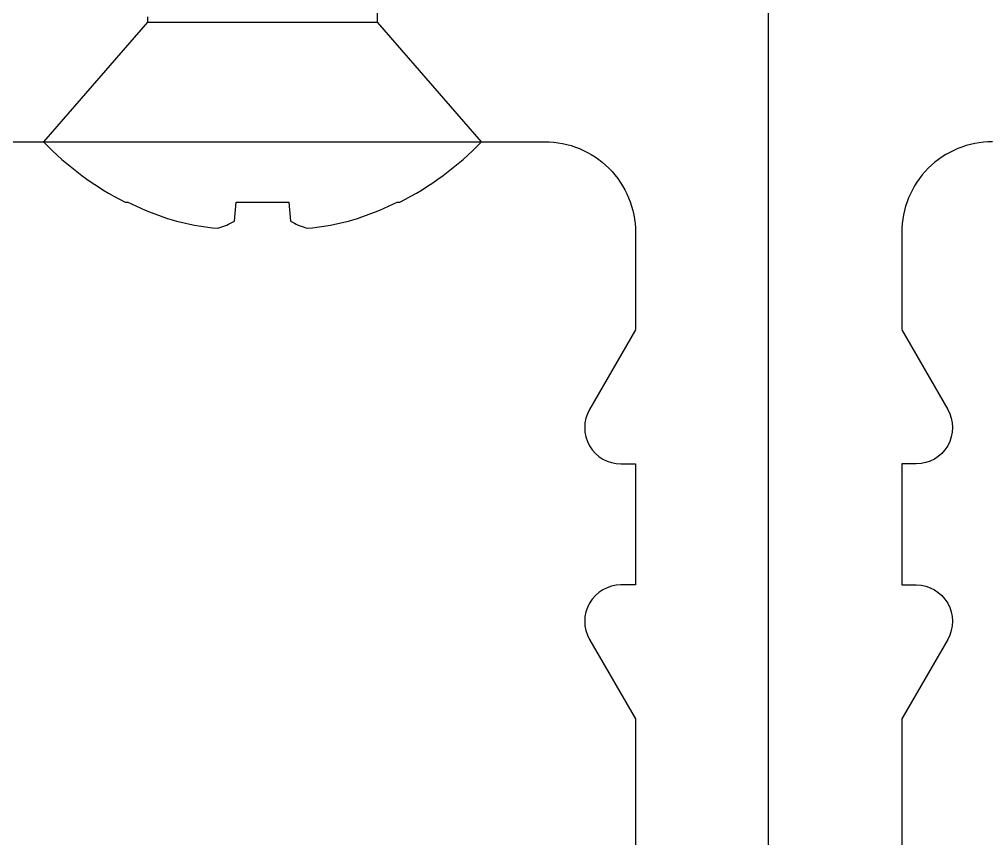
# Model space of a CAD drawing. Extents: x -8.2 to 7.4, y 38.5 to 59.2.
# Drawn here: x -0.199 to 0.601, y 42.271 to 42.948 of the extents above; entities that cross this region are included whole.
import ezdxf

# ---------------------------------------------------------------- set-up
doc = ezdxf.new("R2010")
doc.units = 0
doc.header["$MEASUREMENT"] = 0
doc.layers.get('0').update_dxf_attribs({"linetype": 'CONTINUOUS'})
doc.layers.add('FRAME', color=1, linetype='CONTINUOUS')
doc.layers.add('MISC', color=7, linetype='CONTINUOUS')

# ---------------------------------------------------------------- blocks, each defined once
blk = doc.blocks.new('A$C03F823DF')
at = {"color": 7, "linetype": 'Continuous'}
for p, q in [((0.07139, 0.362), (0.07139, 0)), ((0.17033, 0.276), (0.07139, 0.362)), ((0.0214, 0.29441), (0.0214, 0.2923)), ((0.17033, 0.276), (0.17033, 0.086)), ((0.1747, 0.276), (0.17033, 0.276)), ((0.00568, 0.20414), (0.0214, 0.20276)), ((0.0214, 0.20276), (0.0214, 0.15924)), ((0.0214, 0.15924), (0.00568, 0.15786)), ((0.07139, 0), (0.17033, 0.086)), ((0.17033, 0.086), (0.20828, 0.086)), ((0.0214, 0.0697), (0.0214, 0.06759))]:
    blk.add_line(p, q, dxfattribs=at)
at = {"color": 7, "linetype": 'Continuous', "flags": 128}
for points in [[(0.0214, 0.2923), (0.01969, 0.28876), (0.01803, 0.28519), (0.01643, 0.28159), (0.01488, 0.27796), (0.0134, 0.27432), (0.01196, 0.27065), (0.01059, 0.26695), (0.00928, 0.26324), (0.00802, 0.25951), (0.00682, 0.25575), (0.00568, 0.25198)], [(0.00568, 0.25198), (0.00479, 0.24832), (0.00396, 0.24464), (0.00319, 0.24094), (0.00249, 0.23724), (0.00186, 0.23352), (0.0013, 0.22979), (0.0008, 0.22604), (0.00037, 0.22229), (0, 0.21853)], [(0, 0.21853), (0.00037, 0.21694), (0.0008, 0.21535), (0.0013, 0.21375), (0.00186, 0.21215), (0.00249, 0.21055), (0.00319, 0.20895), (0.00396, 0.20735), (0.00479, 0.20574), (0.00568, 0.20414)], [(0.00568, 0.15786), (0.00479, 0.15626), (0.00396, 0.15465), (0.00319, 0.15305), (0.00249, 0.15145), (0.00186, 0.14985), (0.0013, 0.14825), (0.0008, 0.14665), (0.00037, 0.14506), (0, 0.14347)], [(0, 0.14347), (0.00037, 0.13971), (0.0008, 0.13596), (0.0013, 0.13221), (0.00186, 0.12848), (0.00249, 0.12476), (0.00319, 0.12106), (0.00396, 0.11736), (0.00479, 0.11368), (0.00568, 0.11002)], [(0.00568, 0.11002), (0.00682, 0.10625), (0.00802, 0.10249), (0.00928, 0.09876), (0.01059, 0.09505), (0.01196, 0.09135), (0.0134, 0.08768), (0.01488, 0.08404), (0.01643, 0.08041), (0.01803, 0.07681), (0.01969, 0.07324), (0.0214, 0.0697)]]:
    blk.add_lwpolyline(points, dxfattribs=at)
at = {"color": 7, "linetype": 'Continuous'}
for start, end in [(133.87219, 153.14726), (206.85274, 226.12781)]:
    blk.add_arc((0.2454, 0.181), 0.25108, start, end, dxfattribs=at)
blk = doc.blocks.new('3700-HEAD')
for points in [[(0.11, 1.38778), (0.14798, 1.322, -0.57735), (0.122, 1.277), (0.11, 1.277), (0.11, 1.177), (0.122, 1.177, -0.57735), (0.14798, 1.132), (0.11, 1.06622), (0.11, 0.434, 0.414214)], [(0, 0), (0, 1.805, -0.414214), (0.01, 1.815), (0.125, 1.815, 0.414214), (0.135, 1.825), (0.135, 2.003), (0.02267, 1.95146, -0.546624), (0, 1.966), (0, 2.068, -0.414214), (0.01, 2.078), (0.26961, 2.078, -0.414214)], [(0.185, 1.54325, 0.414214), (0.11, 1.46825), (0.11, 1.38804)], [(1.798, 1.38778), (1.76002, 1.322, 0.57735), (1.786, 1.277), (1.798, 1.277), (1.798, 1.177), (1.786, 1.177, 0.57735), (1.76002, 1.132), (1.798, 1.06622), (1.798, 0.434, -0.414214)], [(1.908, 0), (1.908, 1.805, 0.414214), (1.898, 1.815), (1.783, 1.815, -0.414214), (1.773, 1.825), (1.773, 2.003), (1.88533, 1.95146, 0.546624), (1.908, 1.966), (1.908, 2.068, 0.414214), (1.898, 2.078), (1.63839, 2.078, 0.414214), (1.62839, 2.068), (1.62839, 1.98953, -0.733941), (1.61019, 1.98381, 0.034035), (1.59681, 2.00045, 0.505732), (1.53917, 1.99404), (1.53865, 1.99314, 0.327538), (1.5433, 1.9508, -0.652778), (1.48141, 1.81, -0.660027), (1.42069, 1.95204, 0.193039), (1.429, 1.97277), (1.429, 2.068, 0.414214), (1.419, 2.078), (1.18066, 2.078, 0.414214)], [(1.26908, 1.54325), (1.723, 1.54325, -0.414214), (1.798, 1.46825), (1.798, 1.38804)]]:
    blk.add_lwpolyline(points, format="xyb")

msp = doc.modelspace()

# ---------------------------------------------------------------- block references
at = {"layer": 'FRAME'}
for p in [(-1.48784, 41.30353), (0.42016, 41.30353)]:
    msp.add_blockref('3700-HEAD', p, dxfattribs=at)
at = {"layer": 'MISC', "rotation": 90}
msp.add_blockref('A$C03F823DF', (0.1829, 42.77539), dxfattribs=at)

doc.saveas('drawing.dxf')
